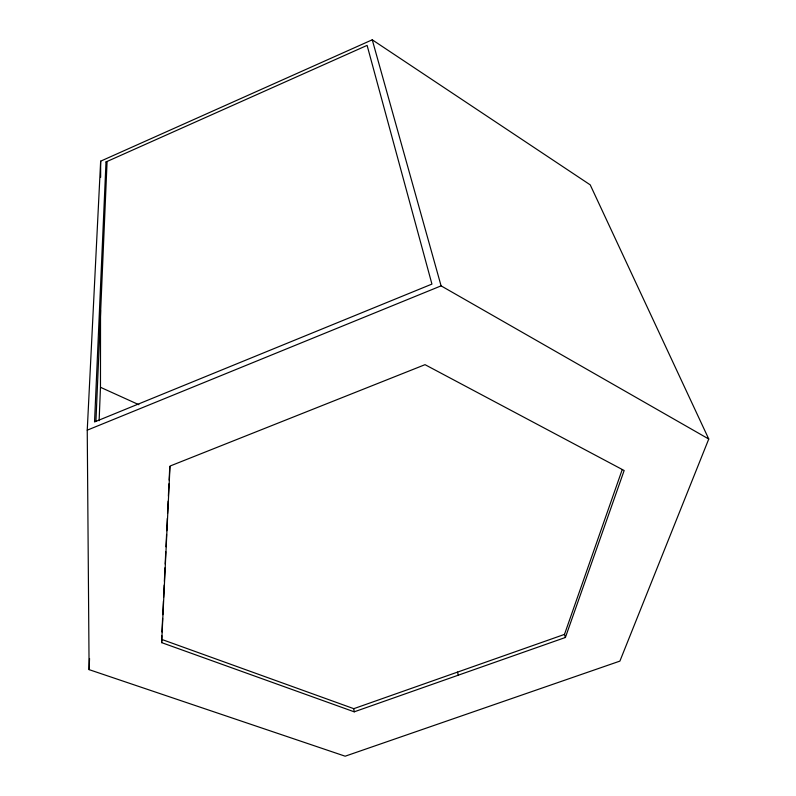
<?xml version="1.0" encoding="UTF-8"?>
<svg xmlns="http://www.w3.org/2000/svg" width="796" height="796" viewBox="0 0 796 796"><rect width="100%" height="100%" fill="white"/><g stroke="black" fill="none" stroke-linecap="round" stroke-linejoin="round"><path stroke-width="1.19" d="M99.122 420.726L100.475 387.294L100.535 310.261M100.644 177.319L100.654 161.17L372.249 39.8L590.214 184.851L708.758 439.024L619.895 661.108L345.165 756.2L89.102 669.635L87.242 430.168L100.654 161.17M89.102 669.635L89.55 658.491M95.918 421.392L107.082 161.469M161.658 642.631L170.016 466.058L425.024 364.668L624.154 470.506L565.399 637.477L354.22 711.823L161.658 642.631L161.797 635.666M161.966 631.964L162.613 618.383M162.782 614.681L163.429 601.099M163.598 597.398L164.185 585.05M164.364 581.349L165.001 567.767M165.18 564.065L165.757 551.718M165.996 546.782L166.573 534.434M166.752 530.733L167.329 518.385M167.568 513.45L168.145 501.102M168.384 496.167L168.961 483.819M169.14 480.117L169.777 466.536M565.399 637.477L564.483 634.402L622.154 469.789M87.242 430.168L441.093 285.863L708.758 439.024M161.618 639.377L353.782 708.679L564.483 634.402M100.475 387.294L138.872 404.696M372.249 39.8L441.093 285.863M457.571 672.093L458.237 675.207M353.782 708.679L354.22 711.823M106.007 161.946L94.545 421.95L431.93 284.092L367.105 45.382L106.007 161.946"/></g></svg>
